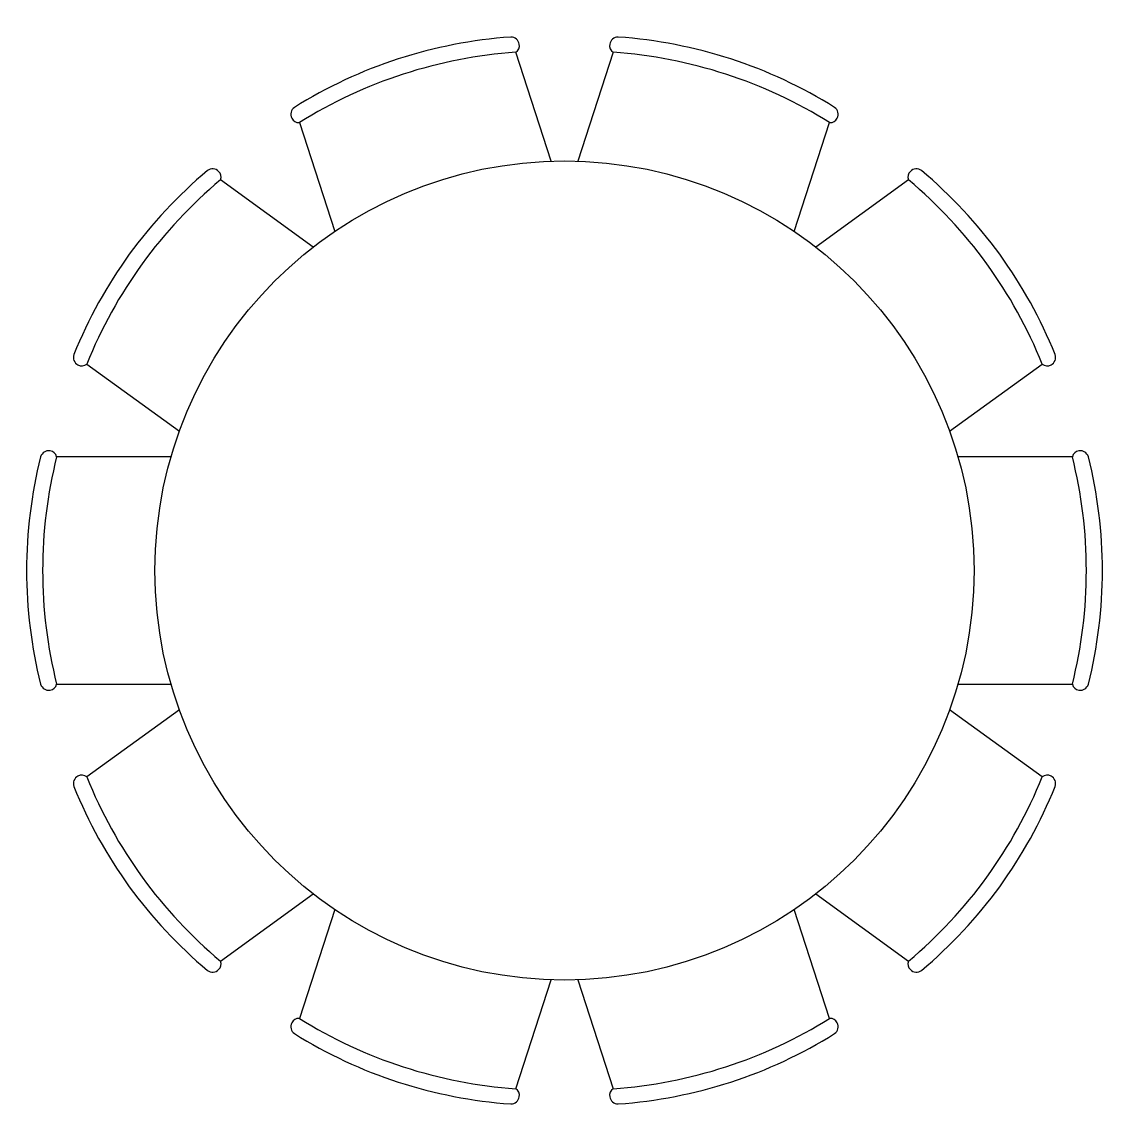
# Model space of a CAD drawing. Header units: inches. Extents: x -47.7 to 47.7, y -48.2 to 48.2.
import ezdxf

# ---------------------------------------------------------------- set-up
doc = ezdxf.new("R2010")
doc.units = ezdxf.units.IN
doc.header["$MEASUREMENT"] = 0

# ---------------------------------------------------------------- blocks, each defined once
blk = doc.blocks.new('*U0')
at = {"linetype": 'Continuous'}
for p, q in [((3.711, 10), (-6.35, 10)), ((-6.35, -10), (3.711, -10))]:
    blk.add_line(p, q, dxfattribs=at)
for centre, radius, start, end in [((4.349, 9.865), 0.652, 95.31191, 168.05001), ((-36.331, 0), 41.272, 345.97798, 14.02201), ((4.403, 9.77), 0.753, 17.80051, 98.66201), ((-34.922, 0), 41.272, 345.97798, 14.02201), ((4.349, -9.865), 0.652, 191.95001, 264.68811), ((4.403, -9.77), 0.753, 261.33801, 342.19954)]:
    blk.add_arc(centre, radius, start, end, dxfattribs=at)
blk = doc.blocks.new('*U1')
at = {"color": 0, "linetype": 'ByBlock', "lineweight": -2, "transparency": 16777216}
for p, rotation in [((-12.649, 38.929), 108), ((12.649, 38.929), 71.99999999999996), ((-33.115, 24.06), 143.9999999999999), ((33.115, 24.06), 35.99999999999997), ((-40.933, 0), 180), ((-33.115, -24.06), 215.9999999999999), ((33.115, -24.06), 323.9999999999999), ((-12.649, -38.929), 251.9999999999999), ((12.649, -38.929), 287.9999999999999)]:
    blk.add_blockref('*U0', p, dxfattribs=dict(at, rotation=rotation))
blk.add_blockref('*U0', (40.933, 0), dxfattribs=at)

msp = doc.modelspace()

# ---------------------------------------------------------------- linework, layer by layer
at = {"linetype": 'Continuous'}
msp.add_circle((0, 0), 36, dxfattribs=at)

# ---------------------------------------------------------------- block references
msp.add_blockref('*U1', (0, 0))

doc.saveas('drawing.dxf')
